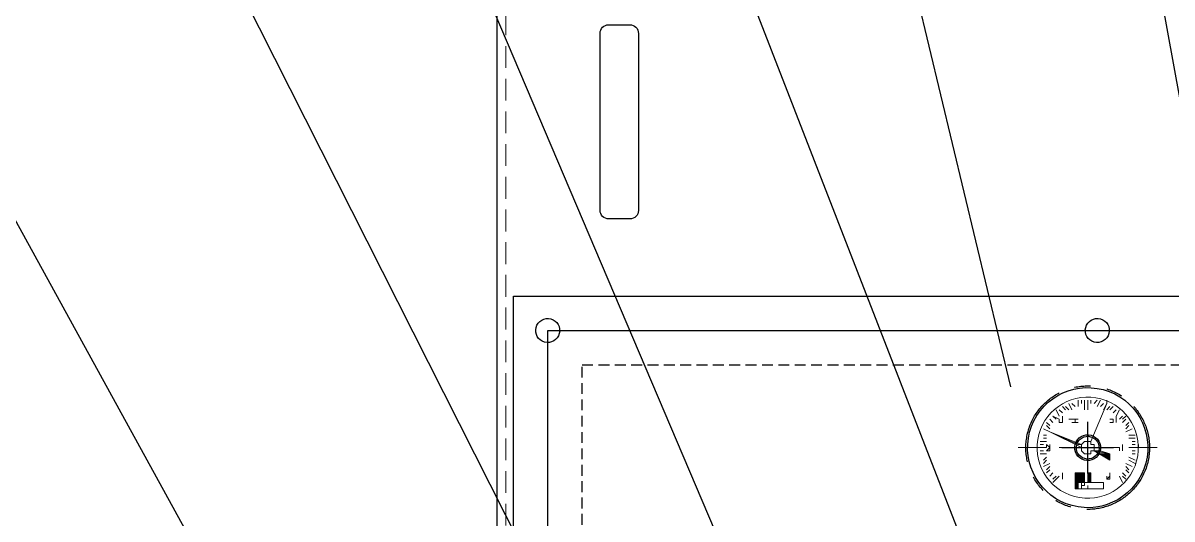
# Model space of a CAD drawing. Header units: millimetres. Extents: x -27384 to -11847, y 105622 to 113060.
# Drawn here: x -21202 to -20533, y 111563 to 111852 of the extents above; entities that cross this region are included whole.
import ezdxf

# ---------------------------------------------------------------- set-up
doc = ezdxf.new("R2010")
doc.units = ezdxf.units.MM
for name, pattern in [('CENTER', [50.800000000000004, 31.75, -6.35, 6.35, -6.35]), ('CENTERX2', [101.60000000000001, 63.5, -12.7, 12.7, -12.7]), ('DASHDOT', [25.4, 12.7, -6.35, 0, -6.35]), ('DASHED', [19.049999999999997, 12.7, -6.35]), ('HIDDEN', [9.524999999999999, 6.35, -3.175]), ('PHANTOM', [63.50000000000001, 31.75, -6.35, 6.35, -6.35, 6.35, -6.35])]:
    doc.linetypes.add(name, pattern=pattern)
doc.layers.get('0').update_dxf_attribs({"color": 1, "linetype": 'DASHDOT'})
for name, color, linetype in [('01', 7, 'Continuous'), ('01粗实线', 7, 'Continuous'), ('1', 4, 'Continuous'), ('3', 6, 'HIDDEN'), ('3中心线层', 1, 'CENTER'), ('99', 7, 'PHANTOM'), ('PDF_0', 7, 'Continuous')]:
    doc.layers.add(name, color=color, linetype=linetype)
for name, color, linetype, lineweight in [('04细虚线', 6, 'DASHED', 20), ('点画线1', 4, 'CENTERX2', 20), ('粗实线', 7, 'Continuous', 25)]:
    doc.layers.add(name, color=color, linetype=linetype, lineweight=lineweight)

# ---------------------------------------------------------------- blocks, each defined once
blk = doc.blocks.new('A$C588323B2')
at = {"layer": '01'}
blk.add_circle((0, 0), 7.5, dxfattribs=at)
at = {"layer": '3中心线层', "color": 1, "ltscale": 5}
for p, q in [((1.455191522836685e-11, -15.00000000000364), (1.455191522836685e-11, 15.00000000000364)), ((-15, 0), (15, 0))]:
    blk.add_line(p, q, dxfattribs=at)
blk = doc.blocks.new('A$C18797C70')
at = {"layer": 'PDF_0', "color": 7, "lineweight": 13, "true_color": 0xffffff}
for points in [[(-5.526292763039237, 23.94736842052589), (-5.526292763039237, 27.63157894679352)], [(-3.684302631532773, 25.78948442939327), (-3.684302631532773, 27.63158969232791)], [(-1.842197368343477, 25.78948442939327), (-1.842197368343477, 27.63158969232791)], [(-9.210527059622109e-05, 23.94737916619124), (-9.210527059622109e-05, 27.63158969232791)], [(-9.210527059622109e-05, 27.63158969232791), (-9.210527059622109e-05, 25.78948442939327)], [(1.8420131579187, 25.78948442939327), (1.8420131579187, 27.63158969232791)], [(3.684118420991581, 25.78948442939327), (5.526223684209981, 27.63158969232791)], [(5.526223684209981, 23.94737916619124), (7.368328947253758, 27.63158969232791)], [(11.0526546050969, 25.78947368372792), (11.0526546050969, 27.63157894679352)], [(-16.57898113998817, 18.4209021926672), (-18.4210864030465, 22.1051127189312)], [(-14.73687587678432, 20.26300745573462), (-16.57898113998817, 22.1051127189312)], [(-12.894770613726, 22.1051127189312), (-14.73687587678432, 23.94721798186583)], [(-11.05266535052215, 22.1051127189312), (-12.894770613726, 23.94721798186583)], [(-9.210560087463818, 22.1051127189312), (-11.05266535052215, 25.78932324506786)], [(-7.368454824390938, 23.94721798186583), (-9.210560087463818, 25.78932324506786)], [(-1.84208223677706, 23.94736842052589), (-1.84208223677706, 25.78947368372792)], [(-1.84208223677706, 23.94736842052589), (-1.84208223677706, 22.10526315746029)], [(2.302629582118243e-05, 23.94736842052589), (2.302629582118243e-05, 25.78947368372792)], [(2.302629582118243e-05, 22.10526315746029), (2.302629582118243e-05, 23.94736842052589)], [(2.302629582118243e-05, 23.94736842052589), (2.302629582118243e-05, 22.10526315746029)], [(2.302629582118243e-05, 23.94736842052589), (2.302629582118243e-05, 22.10526315746029)], [(2.302629582118243e-05, 22.10526315746029), (2.302629582118243e-05, 23.94736842052589)], [(7.368328947253758, 23.94737916619124), (9.210434210341191, 25.78948442939327)], [(9.210434210341191, 22.10527390299467), (11.05253947339952, 25.78948442939327)], [(11.05253947339952, 22.10527390299467), (12.89464473660337, 23.94737916619124)], [(12.89464473660337, 22.10527390299467), (14.7367499996617, 23.94737916619124)], [(14.7367499996617, 20.26316863992906), (16.57885526273458, 22.10527390299467)], [(16.57885526273458, 18.42106337686346), (18.42096052592387, 22.10527390299467)], [(-22.10525087667338, 12.89488574541065), (-23.94735613976081, 14.73699100847625)], [(-20.2631456136296, 14.73699100847625), (-22.10525087667338, 16.57909627167464)], [(-18.42102960475313, 16.57894736812705), (-20.26313486797153, 18.42105263132908), (-16.5789243416948, 16.57894736812705)], [(-16.5789243416948, 16.57894736812705), (-16.5789243416948, 14.73684210493047), (-14.73681907862192, 14.73684210493047), (-14.73681907862192, 16.57894736812705), (-14.73681907862192, 14.73684210493047)], [(-14.73682982414903, 16.57909627167464), (-14.73682982414903, 18.42120153474389)], [(-14.73682982414903, 14.73699100847625), (-14.73682982414903, 16.57909627167464)], [(-14.73681907862192, 16.57894736812705), (-14.73681907862192, 14.73684210493047)], [(-7.368398026097566, 14.73684210493047), (-7.368398026097566, 16.57894736812705), (-9.210503289170447, 16.57894736812705)], [(-5.526292763039237, 14.73684210493047), (-7.368398026097566, 14.73684210493047), (-9.210503289170447, 14.73684210493047)], [(-7.368398026097566, 16.57894736812705), (-5.526292763039237, 16.57894736812705)], [(14.73686513122811, 14.73684210493047), (12.89475986816979, 14.73684210493047)], [(14.73686513122811, 14.73684210493047), (12.89475986816979, 14.73684210493047)], [(14.73686513122811, 14.73684210493047), (14.73686513122811, 16.57894736812705)], [(14.73686513122811, 16.57894736812705), (14.73686513122811, 14.73684210493047)], [(16.578970394301, 16.57894736812705), (16.578970394301, 18.42105263132908)], [(16.578970394301, 16.57894736812705), (16.578970394301, 14.73684210493047)], [(16.578970394301, 14.73684210493047), (16.578970394301, 16.57894736812705)], [(18.42096052592387, 16.5789581137924), (20.26306578912772, 18.42106337686346)], [(20.26306578912772, 16.5789581137924), (22.10517105218605, 18.42106337686346)], [(20.26306578912772, 14.73685285059582), (22.10517105218605, 16.5789581137924)], [(22.10517105218605, 12.89474758739743), (23.94727631525893, 14.73685285059582)], [(-22.10529692930868, 9.210375876935359), (-25.78950745559996, 11.05248114013739)], [(-23.94740219239611, 7.36827061400254), (-25.78950745559996, 7.36827061400254)], [(-22.10529692930868, 11.05248114013739), (-23.94740219239611, 12.89458640333578)], [(-3.684187499835389, 1.842105263198391), (-22.10524013101531, 9.210526315597235), (-3.684187499835389, 0)], [(22.10517105218605, 11.05264232446461), (23.94727631525893, 12.89474758739743)], [(22.10517105218605, 9.210537061262585), (25.78938157844823, 11.05264232446461)], [(23.94727631525893, 7.368431798064194), (27.63148684152111, 7.368431798064194)], [(-23.94721951699466, 3.684210526398601), (-27.63143004312587, 3.684210526398601)], [(-25.7893247800821, 1.842105263198391), (-27.63143004312587, 1.842105263198391)], [(-23.94721951699466, 0), (-27.63143004312587, 0)], [(-23.94740219239611, 5.526165350804149), (-25.78950745559996, 5.526165350804149)], [(-22.10524013101531, 0), (-23.94734539410274, 1.842105263198391)], [(-22.10524013101531, 0), (-23.94734539410274, -1.842105263065605), (-22.10524013101531, -1.842105263065605)], [(-23.94726556961541, 1.842185087672988), (-23.94726556961541, 7.982473834999837e-05)], [(-22.10524013101531, 0), (-22.10524013101531, 1.842105263198391)], [(-22.10524013101531, -1.842105263065605), (-22.10524013101531, 0)], [(3.68423355257255, 0), (3.68423355257255, 1.842105263198391)], [(18.42107565749029, -1.842105263065605), (18.42107565749029, 0)], [(18.42107565749029, -1.842105263065605), (18.42107565749029, 0)], [(20.26318092056317, 0), (20.26318092056317, 1.842105263198391)], [(20.26326074518147, -1.842025438460041), (20.26326074518147, 7.982473834999837e-05)], [(23.94727631525893, 5.526326534998589), (27.63148684152111, 5.526326534998589)], [(23.94747127144365, 7.982473834999837e-05), (27.63168179770582, 7.982473834999837e-05)], [(23.94747127144365, 7.982473834999837e-05), (27.63168179770582, 7.982473834999837e-05)], [(25.78957653448742, 3.684290350873198), (27.63168179770582, 3.684290350873198)], [(25.78957653448742, 1.842185087672988), (27.63168179770582, 1.842185087672988)], [(29.47370723614586, 0), (29.47370723614586, 1.842105263198391)], [(-25.7893247800821, -1.842105263065605), (-27.63143004312587, -1.842105263065605)], [(-23.94721951699466, -3.68421052613121), (-27.63143004312587, -3.68421052613121)], [(-23.94721951699466, -5.526315789333239), (-25.7893247800821, -7.368421052398844)], [(23.94747127144365, -5.526235964725856), (27.63168179770582, -7.368341227791461)], [(25.78957653448742, -1.842025438460041), (27.63168179770582, -1.842025438460041)], [(25.78957653448742, -3.684130701656613), (27.63168179770582, -3.684130701656613)], [(-23.9474942976376, -7.368410306864462), (-25.78959956072504, -9.210515569930067)], [(-22.10538903456472, -9.210515569930067), (-25.78959956072504, -11.05262083300113)], [(-22.10538903456472, -11.05262083300113), (-23.9474942976376, -12.8947260961977)], [(-22.10538903456472, -12.8947260961977), (-23.9474942976376, -14.73683135926331)], [(22.10513728020305, -9.210515569930067), (25.78934780646523, -11.05262083300113)], [(22.10513728020305, -11.05262083300113), (23.94724254342145, -12.8947260961977)], [(22.10513728020305, -12.8947260961977), (23.94724254342145, -14.73683135926331)], [(23.94724254342145, -7.368410306864462), (27.63145306955266, -9.210515569930067)], [(-20.26298596442211, -14.7369111837379), (-22.10509122746589, -16.57901644693629)], [(-16.57893508723646, -16.57884451707469), (-20.2631456136296, -20.26305504334232)], [(-18.4210403504112, -16.57884451707469), (-20.2631456136296, -18.42094978027671)], [(-14.73682982414903, -16.57884451707469), (-14.73682982414903, -14.73673925400908)], [(-14.73682982414903, -18.42094978027671), (-14.73682982414903, -16.57884451707469)], [(-14.73681907862192, -16.57894736799608), (-14.73681907862192, -18.42105263106532)], [(-14.73681907862192, -16.57894736799608), (-14.73681907862192, -18.42105263106532)], [(-3.684336403370253, -14.73683135926331), (-7.368546929646982, -14.73683135926331)], [(-7.36824912254815, -23.9474374994661), (-7.36824912254815, -14.7369111837379)], [(-5.526441666457686, -20.26314714859654), (-5.526441666457686, -18.42104188539997)], [(-3.684336403370253, -14.73683135926331), (-1.842231140326476, -14.73683135926331)], [(-3.68403859641694, -20.26322697307114), (-3.68403859641694, -14.7369111837379)], [(-3.68403859641694, -20.26322697307114), (-3.68403859641694, -14.7369111837379)], [(-1.841933333227644, -20.26322697307114), (-1.841933333227644, -14.7369111837379)], [(-0.0001258772390428931, -14.73683135926331), (1.841979385935701, -14.73683135926331)], [(2.302629582118243e-05, -20.26315789426189), (2.302629582118243e-05, -18.42105263106532)], [(0.0001719298452371731, -20.26322697307114), (0.0001719298452371731, -14.7369111837379)], [(1.842277192903566, -20.26322697307114), (1.842277192903566, -14.7369111837379)], [(11.0526546050969, -18.42105263106532), (11.0526546050969, -16.57894736799608)], [(12.89475986816979, -16.57894736799608), (11.0526546050969, -18.42105263106532), (12.89475986816979, -18.42105263106532)], [(12.89468004356604, -16.57884451707469), (12.89468004356604, -14.73673925400908)], [(12.89468004356604, -18.42094978027671), (12.89468004356604, -16.57884451707469)], [(12.89475986816979, -16.57894736799608), (12.89475986816979, -18.42105263106532)], [(12.89475986816979, -16.57894736799608), (12.89475986816979, -18.42105263106532)], [(18.42099583288655, -16.57884451707469), (20.2631010960904, -20.26305504334232)], [(20.2631010960904, -16.57884451707469), (22.10520635914872, -18.42094978027671)], [(20.26332982411259, -14.7369111837379), (22.10543508717092, -16.57901644693629)], [(-3.684198245493462, -23.94726556947353), (-7.368408771755639, -23.94726556947353)], [(-5.526441666457686, -22.10525241179494), (-5.526441666457686, -20.26314714859654)], [(-5.526441666457686, -23.94735767472775), (-5.526441666457686, -22.10525241179494)], [(-3.684187499835389, -22.10526315732932), (-3.684187499835389, -20.26315789426189)], [(-3.684187499835389, -23.94736842052589), (-3.684187499835389, -22.10526315732932)], [(-3.684187499835389, -23.94736842052589), (-1.84208223677706, -23.94736842052589)], [(-1.84208223677706, -22.10526315732932), (-1.84208223677706, -20.26315789426189)], [(-1.84208223677706, -22.10526315732932), (-1.84208223677706, -20.26315789426189)], [(2.302629582118243e-05, -23.94736842052589), (1.84212828935415, -23.94736842052589)], [(9.21040043848916, -23.94735767472775), (9.21040043848916, -22.10525241179494)]]:
    blk.add_lwpolyline(points, dxfattribs=at)
for points in [[(1.84212828935415, 3.684210526398601), (11.0526546050969, 25.78947368372792), (1.84212828935415, 3.684210526398601)], [(-9.210503289170447, 16.57894736812705), (-11.05260855235974, 16.57894736812705), (-9.210503289170447, 16.57894736812705)], [(14.73686513122811, 16.57894736812705), (12.89475986816979, 16.57894736812705), (14.73686513122811, 16.57894736812705)], [(-1.455191522836685e-11, 3.684072368385387), (-1.842105263087433, 3.684072368385387), (-3.684210526276729, 1.841967105316144), (-3.684210526276729, -0.00013815788042848), (-3.684210526276729, -1.842243420947852), (-1.842105263087433, -3.684348684017095), (-1.455191522836685e-11, -3.684348684017095), (1.842105263174744, -3.684348684017095), (1.842105263174744, -1.842243420947852), (3.684210526247625, -1.842243420947852), (3.684210526247625, -0.00013815788042848), (3.684210526247625, 1.841967105316144), (1.842105263174744, 1.841967105316144), (1.842105263174744, 3.684072368385387), (-1.455191522836685e-11, 3.684072368385387)], [(3.68423355257255, -1.842105263065605), (12.89475986816979, -7.368421052398844), (12.89475986816979, -3.68421052613121), (3.68423355257255, -1.842105263065605)], [(9.210549341907608, -20.26315789426189), (-5.526292763039237, -20.26315789426189), (-5.526292763039237, -23.94736842052589), (9.210549341907608, -23.94736842052589), (9.210549341907608, -20.26315789426189)], [(-3.684187499835389, -22.10526315732932), (-1.84208223677706, -22.10526315732932), (-3.684187499835389, -22.10526315732932)]]:
    blk.add_lwpolyline(points, close=True, dxfattribs=at)
at = {"layer": 'PDF_0', "lineweight": 13}
for points in [[(-22.10524013101531, 9.210526315597235), (-5.526292763039237, 1.842105263198391), (-3.684187499835389, 1.842105263198391), (-22.10524013101531, 9.210526315597235)], [(-22.10524013101531, 9.210526315597235), (-5.526292763039237, 1.842105263198391), (-3.684187499835389, 1.842105263198391), (-22.10524013101531, 9.210526315597235)], [(-5.526292763039237, 1.842105263198391), (-3.684187499835389, 1.842105263198391), (-5.526292763039237, 1.842105263198391)], [(3.68423355257255, -1.842105263065605), (5.526338815645431, -1.842105263065605), (3.68423355257255, -1.842105263065605)], [(7.368444078834727, -1.842105263065605), (3.68423355257255, -1.842105263065605), (5.526338815645431, -1.842105263065605), (7.368444078834727, -1.842105263065605), (3.68423355257255, -1.842105263065605), (7.368444078834727, -1.842105263065605)], [(3.68423355257255, -1.842105263065605), (7.368444078834727, -1.842105263065605), (12.89475986816979, -3.68421052613121), (3.68423355257255, -1.842105263065605)], [(2.302629582118243e-05, -20.26315789426189), (2.302629582118243e-05, -14.73684210492866), (2.302629582118243e-05, -20.26315789426189), (2.302629582118243e-05, -14.73684210492866), (2.302629582118243e-05, -20.26315789426189)], [(-3.684187499835389, -23.94736842052589), (-7.368398026097566, -23.94736842052589), (-3.684187499835389, -23.94736842052589), (-7.368398026097566, -23.94736842052589), (-3.684187499835389, -23.94736842052589)], [(-3.684187499835389, -23.94736842052589), (-7.368398026097566, -23.94736842052589), (-3.684187499835389, -23.94736842052589), (-7.368398026097566, -23.94736842052589), (-3.684187499835389, -23.94736842052589)], [(-1.84208223677706, -23.94736842052589), (-3.684187499835389, -23.94736842052589), (-1.84208223677706, -23.94736842052589), (-3.684187499835389, -23.94736842052589), (-1.84208223677706, -23.94736842052589)], [(-1.84208223677706, -23.94736842052589), (-3.684187499835389, -23.94736842052589), (-1.84208223677706, -23.94736842052589), (-3.684187499835389, -23.94736842052589), (-1.84208223677706, -23.94736842052589)], [(1.84212828935415, -23.94736842052589), (2.302629582118243e-05, -23.94736842052589), (1.84212828935415, -23.94736842052589), (2.302629582118243e-05, -23.94736842052589), (1.84212828935415, -23.94736842052589)], [(1.84212828935415, -23.94736842052589), (2.302629582118243e-05, -23.94736842052589), (1.84212828935415, -23.94736842052589), (2.302629582118243e-05, -23.94736842052589), (1.84212828935415, -23.94736842052589)]]:
    blk.add_lwpolyline(points, close=True, dxfattribs=at)
at = {"layer": 'PDF_0', "color": 7, "lineweight": 9, "true_color": 0xffffff}
for points in [[(-27.63155592036492, 0), (-40.52629276223888, 0)], [(18.42107565749029, 0), (-16.5789243416948, 0)], [(40.52633881496149, 0), (27.63160197310208, 0)]]:
    blk.add_lwpolyline(points, dxfattribs=at)
at = {"layer": 'PDF_0', "lineweight": 13}
for points in [[(-3.684187499835389, 1.842105263198391), (-3.684187499835389, 0), (-3.684187499835389, 1.842105263198391), (-5.526292763039237, 1.842105263198391)], [(-3.684187499835389, 1.842105263198391), (-5.526292763039237, 1.842105263198391)], [(-3.684187499835389, 1.842105263198391), (-3.684187499835389, 0), (-3.684187499835389, 1.842105263198391), (-5.526292763039237, 1.842105263198391)], [(-3.684187499835389, 1.842105263198391), (-5.526292763039237, 1.842105263198391), (-3.684187499835389, 1.842105263198391), (-5.526292763039237, 1.842105263198391)], [(3.68423355257255, -1.842105263065605), (3.68423355257255, 0)], [(3.68423355257255, -1.842105263065605), (3.68423355257255, 0)], [(3.68423355257255, -1.842105263065605), (5.526338815645431, -1.842105263065605), (3.68423355257255, -1.842105263065605), (7.368444078834727, -1.842105263065605)], [(3.68423355257255, -1.842105263065605), (5.526338815645431, -1.842105263065605), (7.368444078834727, -1.842105263065605), (3.68423355257255, -1.842105263065605), (7.368444078834727, -1.842105263065605)], [(7.368444078834727, -3.68421052613121), (12.89475986816979, -3.68421052613121), (12.89475986816979, -7.368421052398844), (7.368444078834727, -3.68421052613121), (3.68423355257255, -1.842105263065605)], [(7.368444078834727, -3.68421052613121), (12.89475986816979, -3.68421052613121), (3.68423355257255, -1.842105263065605)], [(7.368444078834727, -3.68421052613121), (12.89475986816979, -3.68421052613121), (12.89475986816979, -7.368421052398844), (7.368444078834727, -3.68421052613121), (3.68423355257255, -1.842105263065605)], [(7.368444078834727, -3.68421052613121), (12.89475986816979, -3.68421052613121), (3.68423355257255, -1.842105263065605), (7.368444078834727, -1.842105263065605), (12.89475986816979, -3.68421052613121), (3.68423355257255, -1.842105263065605)], [(-1.84208223677706, -20.26315789426189), (-3.684187499835389, -14.73684210492866), (-3.684187499835389, -20.26315789426189), (-7.368398026097566, -14.73684210492866), (-3.684187499835389, -14.73684210492866), (-3.684187499835389, -20.26315789426189), (-7.368398026097566, -20.26315789426189)], [(-3.684187499835389, -20.26315789426189), (-7.368398026097566, -14.73684210492866), (-7.368398026097566, -20.26315789426189)], [(-3.684187499835389, -20.26315789426189), (-7.368398026097566, -14.73684210492866), (-3.684187499835389, -14.73684210492866), (-3.684187499835389, -20.26315789426189), (-7.368398026097566, -20.26315789426189)], [(-3.684187499835389, -20.26315789426189), (-7.368398026097566, -14.73684210492866), (-7.368398026097566, -20.26315789426189), (-5.526292763039237, -23.94736842052589)], [(-1.84208223677706, -20.26315789426189), (-3.684187499835389, -14.73684210492866), (-1.84208223677706, -14.73684210492866), (-1.84208223677706, -20.26315789426189), (-3.684187499835389, -20.26315789426189)], [(-1.84208223677706, -20.26315789426189), (-3.684187499835389, -14.73684210492866), (-3.684187499835389, -20.26315789426189)], [(-1.84208223677706, -20.26315789426189), (-3.684187499835389, -14.73684210492866), (-1.84208223677706, -14.73684210492866), (-1.84208223677706, -20.26315789426189), (-3.684187499835389, -20.26315789426189)], [(1.84212828935415, -20.26315789426189), (2.302629582118243e-05, -14.73684210492866), (1.84212828935415, -14.73684210492866), (1.84212828935415, -20.26315789426189), (2.302629582118243e-05, -20.26315789426189)], [(1.84212828935415, -20.26315789426189), (2.302629582118243e-05, -14.73684210492866), (2.302629582118243e-05, -20.26315789426189)], [(1.84212828935415, -20.26315789426189), (2.302629582118243e-05, -14.73684210492866), (1.84212828935415, -14.73684210492866), (1.84212828935415, -20.26315789426189), (2.302629582118243e-05, -20.26315789426189)], [(1.84212828935415, -20.26315789426189), (2.302629582118243e-05, -14.73684210492866), (2.302629582118243e-05, -20.26315789426189), (2.302629582118243e-05, -14.73684210492866), (2.302629582118243e-05, -20.26315789426189), (2.302629582118243e-05, -14.73684210492866), (2.302629582118243e-05, -20.26315789426189)], [(-7.368398026097566, -20.26315789426189), (-5.526292763039237, -20.26315789426189), (-5.526292763039237, -23.94736842052589), (-7.368398026097566, -23.94736842052589)], [(-5.526292763039237, -23.94736842052589), (-7.368398026097566, -20.26315789426189), (-7.368398026097566, -23.94736842052589)], [(-5.526292763039237, -23.94736842052589), (-7.368398026097566, -20.26315789426189), (-5.526292763039237, -20.26315789426189), (-5.526292763039237, -23.94736842052589), (-7.368398026097566, -23.94736842052589)], [(-5.526292763039237, -23.94736842052589), (-7.368398026097566, -20.26315789426189), (-7.368398026097566, -23.94736842052589)], [(-7.368398026097566, -23.94736842052589), (-7.368398026097566, -22.10526315732932)], [(-7.368398026097566, -23.94736842052589), (-7.368398026097566, -22.10526315732932)], [(-3.684187499835389, -23.94736842052589), (-3.684187499835389, -22.10526315732932)], [(2.302629582118243e-05, -23.94736842052589), (2.302629582118243e-05, -22.10526315732932)], [(2.302629582118243e-05, -23.94736842052589), (2.302629582118243e-05, -22.10526315732932)], [(2.302629582118243e-05, -23.94736842052589), (2.302629582118243e-05, -22.10526315732932)]]:
    blk.add_lwpolyline(points, dxfattribs=at)
at = {"layer": 'PDF_0', "color": 7, "lineweight": 13, "true_color": 0xffffff}
for centre, radius in [((-1.455191522836685e-11, -0.0001258771007996984), 34.99999999920857), ((-1.455191522836685e-11, 0.0001028509195748484), 29.47368420985942)]:
    blk.add_circle(centre, radius, dxfattribs=at)
at = {"layer": 'PDF_0', "lineweight": 25}
blk.add_circle((9.210537245962769e-05, 0.0001258772335859248), 34.99999999920857, dxfattribs=at)
at = {"layer": 'PDF_0', "color": 7, "lineweight": 13, "true_color": 0xffffff}
for points in [[(-22.10524013101531, 9.210526315597235), (-5.526292763039237, 1.842105263198391), (-3.684187499835389, 1.842105263198391)], [(3.68423355257255, -1.842105263065605), (5.526338815645431, -1.842105263065605), (7.368444078834727, -1.842105263065605)], [(3.68423355257255, -1.842105263065605), (7.368444078834727, -3.68421052613121), (12.89475986816979, -3.68421052613121)], [(3.68423355257255, -1.842105263065605), (7.368444078834727, -1.842105263065605), (12.89475986816979, -3.68421052613121)], [(7.368444078834727, -3.68421052613121), (12.89475986816979, -3.68421052613121), (12.89475986816979, -7.368421052398844)], [(-7.368398026097566, -14.73684210492866), (-7.368398026097566, -20.26315789426189), (-3.684187499835389, -20.26315789426189)], [(-7.368398026097566, -14.73684210492866), (-3.684187499835389, -14.73684210492866), (-3.684187499835389, -20.26315789426189)], [(-3.684187499835389, -14.73684210492866), (-3.684187499835389, -20.26315789426189), (-1.84208223677706, -20.26315789426189)], [(-3.684187499835389, -14.73684210492866), (-1.84208223677706, -14.73684210492866), (-1.84208223677706, -20.26315789426189)], [(2.302629582118243e-05, -14.73684210492866), (2.302629582118243e-05, -20.26315789426189), (1.84212828935415, -20.26315789426189)], [(2.302629582118243e-05, -14.73684210492866), (1.84212828935415, -14.73684210492866), (1.84212828935415, -20.26315789426189)], [(-7.368398026097566, -20.26315789426189), (-7.368398026097566, -23.94736842052589), (-5.526292763039237, -23.94736842052589)], [(-7.368398026097566, -20.26315789426189), (-5.526292763039237, -20.26315789426189), (-5.526292763039237, -23.94736842052589)]]:
    blk.add_solid(points, dxfattribs=at)
blk.add_blockref('A$C588323B2', (-1.455191522836685e-11, -0.0001258771007996984))
blk = doc.blocks.new('G$C380714FD')
blk.add_blockref('A$C18797C70', (0, 0))
blk = doc.blocks.new('G$C6C638B4C')
blk.add_lwpolyline([(-1.818989403545856e-11, -2.91038304567337e-11), (639.9999999999891, -2.91038304567337e-11), (640.0000000000036, -600.0000000000146), (-7.275957614183426e-12, -600.0000000000291)], close=True)
at = {"layer": '1'}
blk.add_lwpolyline([(-20.00000000001455, 19.99999999995634), (659.9999999999745, 19.9999999999709), (659.9999999999854, -620.0000000000146), (-19.99999999999636, -620.0000000000437)], close=True, dxfattribs=at)
for centre in [(-1.818989403545856e-11, -2.91038304567337e-11), (320.0000000000218, -2.91038304567337e-11)]:
    blk.add_circle(centre, 6.999999999999996, dxfattribs=at)
at = {"layer": '3'}
blk.add_lwpolyline([(19.99999999999272, -20.00000000004366), (620, -20.00000000004366), (619.9999999999927, -580.0000000000146), (19.99999999999636, -580.0000000000437)], close=True, dxfattribs=at)

msp = doc.modelspace()

# ---------------------------------------------------------------- linework, layer by layer
at = {"layer": '04细虚线', "linetype": 'DASHED', "extrusion": (-0.004685415688226654, -0.01745240643729067, 0.9998367168639969)}
msp.add_line((-20921.13065403416, 110053.9111214641, 1143.762951787799), (-20921.28359055372, 111923.6263114064, 1176.398593483402), dxfattribs=at)
at = {"layer": '1', "lineweight": -3, "ltscale": 0.5, "extrusion": (-0.004685415688226654, -0.01745240643729067, 0.9998367168639969)}
for p, q in [((-21488.97382217136, 112249.9273653965, 1179.43396300601), (-20703.37983610864, 110820.7946975223, 1158.169521095473)), ((-21267.33522819936, 112249.9273653965, 1180.472601543481), (-20749.48873787543, 111224.7488785238, 1165.004570320904)), ((-21094.24604052598, 112249.9273653965, 1181.283728782267), (-20792.97027686829, 111540.3908438677, 1170.31041945948)), ((-20927.48938410894, 112249.9273653965, 1182.065180634269), (-20559.749987441, 111303.3798653619, 1167.26624447301)), ((-20772.99197856137, 112249.7872813642, 1182.786738216727), (-20627.44488932834, 111639.632727568, 1172.818393907009)), ((-20608.75752168066, 112249.1307221413, 1183.544910175828), (-20482.54743862627, 111551.6397594539, 1171.961469731276))]:
    msp.add_line(p, q, dxfattribs=at)
at = {"layer": '1', "lineweight": -3, "ltscale": 2, "extrusion": (-0.004685415688226654, -0.01745240643729067, 0.9998367168639969), "elevation": -761.7737618122727}
msp.add_lwpolyline([(-55762.41944096141, 102096.2621256225), (-45696.27557504938, 104799.1427234042), (-43767.03463448276, 97614.2094060799), (-53833.17850039472, 94911.32880829813)], close=True, dxfattribs=at)
at = {"layer": '1', "extrusion": (-0.004685415688226654, -0.01745240643729067, 0.9998367168639969), "const_width": 9.147440893432856, "elevation": -761.7737618122732}
msp.add_lwpolyline([(-53581.19831907854, 95088.87696726886), (-43888.4841354353, 97691.48720767391), (-45759.11024572644, 104658.1255271676), (-55451.82442936971, 102055.5152867626), (-53581.19831907854, 95088.87696726886)], dxfattribs=at)
at = {"layer": '1', "lineweight": -3, "ltscale": 2, "extrusion": (-0.004685415688226654, -0.01745240643729067, 0.9998367168639969)}
msp.add_circle((-48815.98812854367, 102455.1702825997, -679.1051985371932), 6.628787879999991, dxfattribs=at)
at = {"layer": '99', "color": 6, "ltscale": 1.5, "extrusion": (-0.004685415688226654, -0.01745240643729067, 0.9998367168639969)}
for centre, radius in [((-48815.98812854398, 102455.1702826016, -679.1051985372183), 35.99999999999987), ((-48815.98812854345, 102455.1702825996, -679.105198537211), 35.9999999999999)]:
    msp.add_circle(centre, radius, dxfattribs=at)
at = {"layer": '点画线1', "color": 1, "ltscale": 0.2, "extrusion": (-0.004685415688226654, -0.01745240643729067, 0.9998367168639969)}
for p, q in [((-20582.39573608902, 111590.9739533856, 1172.18015099824), (-20582.39791204534, 111617.5759617617, 1172.644485683232)), ((-20595.69970830438, 111604.2749575737, 1172.349978619206), (-20569.09393983001, 111604.2749575737, 1172.474658062265))]:
    msp.add_line(p, q, dxfattribs=at)
at = {"layer": '粗实线', "extrusion": (-0.004685415688226654, -0.01745240643729067, 0.9998367168639969)}
msp.add_line((-20926.13059913434, 110053.9111214641, 1143.739521140757), (-20926.28353565391, 111923.6263114064, 1176.37516283636), dxfattribs=at)
at = {"layer": '粗实线', "extrusion": (-0.004685415688226654, -0.01745240643729067, 0.9998367168639969), "elevation": -679.1051985372433}
msp.add_lwpolyline([(-49149.26627953571, 102620.8785910244), (-49137.34865260106, 102624.0786170763, -0.414213562373095), (-49131.22307275972, 102620.546298913), (-49104.46956163746, 102520.9101210898, -0.414213562373095), (-49108.00187980079, 102514.7845412485), (-49119.91950673545, 102511.5845151966, -0.414213562373095), (-49126.04508657679, 102515.1168333599), (-49152.79859769907, 102614.7530111831, -0.414213562373095)], format="xyb", close=True, dxfattribs=at)

# ---------------------------------------------------------------- block references
at = {"layer": '01粗实线', "lineweight": -3, "ltscale": 2, "extrusion": (-0.004685415688226654, -0.01745240643729066, 0.9998367168639969), "rotation": 15.03008309191162}
for name, p in [('G$C6C638B4C', (-49137.35744931624, 102439.593784045, -679.1051985372569)), ('G$C380714FD', (-48815.98812854395, 102455.1702826018, -679.1051985372264))]:
    msp.add_blockref(name, p, dxfattribs=at)

doc.saveas('drawing.dxf')
